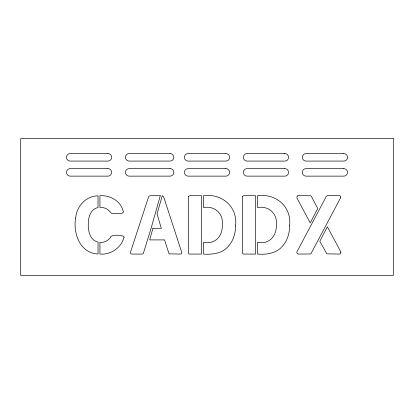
<?xml version="1.0" encoding="UTF-8"?>
<svg xmlns="http://www.w3.org/2000/svg" width="414" height="414" viewBox="0 0 414 414"><rect width="100%" height="100%" fill="white"/><g stroke="black" fill="none" stroke-linecap="round" stroke-linejoin="round"><path stroke-width="0.62" d="M235.613 225.516C235.664 233.16 233.31 240.974 228.057 246.656C221.971 253.57 212.159 254.729 203.486 254.072L203.486 242.314C215.42 244.865 223.084 235.587 222.277 224.259C223.524 213.282 214.09 205.437 203.486 207.564L203.486 195.703C221.718 193.25 237.636 206.389 235.613 225.516M289.624 225.516C289.681 233.16 287.321 240.974 282.069 246.656C275.983 253.57 266.171 254.729 257.498 254.072L257.498 242.314C269.436 244.865 277.101 235.587 276.293 224.259C277.535 213.282 268.101 205.437 257.498 207.564L257.498 195.703C275.729 193.25 291.647 206.389 289.624 225.516M75.643 218.059C72.9 233.367 80.145 253.368 98.03 253.968L98.03 241.999C90.278 240.601 88.125 231.374 88.27 224.678C88.094 217.966 90.319 209.008 98.03 207.564L98.03 195.806C85.967 195.915 76.538 206.384 75.643 218.059M152.937 228.352L149.682 239.903L164.591 239.903L168.803 253.182L169.336 253.849L180.545 254.072L181.363 253.756L181.808 252.602L164.487 199.377L163.525 196.619L162.283 195.703L157.03 213.971L161.336 228.352L152.937 228.352M160.285 195.703L151.048 228.456L143.28 253.653L142.333 254.072L131.626 254.072L130.679 253.627L130.363 252.602L148.74 196.438L149.997 195.703L160.285 195.703M124.065 237.274C121.286 247.784 110.709 255.055 99.919 254.072L99.919 242.314C104.504 242.894 109.027 240.275 111.154 236.228C114.916 234.474 119.765 235.219 123.646 236.228L124.065 237.274M123.331 211.973L122.337 213.158L119.341 213.552L113.571 213.655L111.325 213.21C108.706 209.644 104.582 206.974 99.919 207.461L99.919 195.703C110.274 194.989 121.318 201.297 123.331 211.973M340.831 197.354L310.831 253.942L298.442 254.072L297.511 253.798L296.869 252.97L296.869 252.002L326.387 196.241L327.603 195.548L339.625 195.548L340.531 196.314L340.831 197.354M188.737 196.215L188.37 197.069L188.37 252.814L188.686 253.627L189.628 254.072L201.597 254.072L201.597 195.703L189.84 195.703L188.737 196.215M242.749 196.215L242.381 197.069L242.381 252.814L242.697 253.627L243.644 254.072L255.609 254.072L255.609 195.703L243.851 195.703L242.749 196.215M297.236 196.05L296.869 197.856L310.226 222.867L317.761 208.537L311.442 196.515L310.743 195.786L298.339 195.548L297.236 196.05M340.831 252.499L340.292 253.678L339.361 254.072L326.843 253.854L319.805 241.315L327.339 226.753L340.644 251.536L340.831 252.499M393.3 138.504L20.7 138.504L20.7 275.496L393.3 275.496L393.3 138.504M107.888 153.553L70.256 153.553A3.762 3.762 0 0 0 66.488 157.315A3.762 3.762 0 0 0 70.256 161.082L107.888 161.082A3.762 3.762 0 0 0 111.656 157.315A3.762 3.762 0 0 0 107.888 153.553M170.056 153.553L129.22 153.553A3.762 3.762 0 0 0 125.452 157.315A3.762 3.762 0 0 0 129.22 161.082L170.056 161.082A3.762 3.762 0 0 0 173.823 157.315A3.762 3.762 0 0 0 170.056 153.553M225.816 153.553L188.184 153.553A3.762 3.762 0 0 0 184.416 157.315A3.762 3.762 0 0 0 188.184 161.082L225.816 161.082A3.762 3.762 0 0 0 229.584 157.315A3.762 3.762 0 0 0 225.816 153.553M284.78 153.553L247.148 153.553A3.762 3.762 0 0 0 243.38 157.315A3.762 3.762 0 0 0 247.148 161.082L284.78 161.082A3.762 3.762 0 0 0 288.548 157.315A3.762 3.762 0 0 0 284.78 153.553M343.744 153.553L306.112 153.553A3.762 3.762 0 0 0 302.344 157.315A3.762 3.762 0 0 0 306.112 161.082L343.744 161.082A3.762 3.762 0 0 0 347.512 157.315A3.762 3.762 0 0 0 343.744 153.553M107.888 168.607L70.256 168.607A3.762 3.762 0 0 0 66.488 172.369A3.762 3.762 0 0 0 70.256 176.136L107.888 176.136A3.762 3.762 0 0 0 111.656 172.369A3.762 3.762 0 0 0 107.888 168.607M170.056 168.607L129.22 168.607A3.762 3.762 0 0 0 125.452 172.369A3.762 3.762 0 0 0 129.22 176.136L170.056 176.136A3.762 3.762 0 0 0 173.823 172.369A3.762 3.762 0 0 0 170.056 168.607M225.816 168.607L188.184 168.607A3.762 3.762 0 0 0 184.416 172.369A3.762 3.762 0 0 0 188.184 176.136L225.816 176.136A3.762 3.762 0 0 0 229.584 172.369A3.762 3.762 0 0 0 225.816 168.607M284.78 168.607L247.148 168.607A3.762 3.762 0 0 0 243.38 172.369A3.762 3.762 0 0 0 247.148 176.136L284.78 176.136A3.762 3.762 0 0 0 288.548 172.369A3.762 3.762 0 0 0 284.78 168.607M343.744 168.607L306.112 168.607A3.762 3.762 0 0 0 302.344 172.369A3.762 3.762 0 0 0 306.112 176.136L343.744 176.136A3.762 3.762 0 0 0 347.512 172.369A3.762 3.762 0 0 0 343.744 168.607"/></g></svg>
